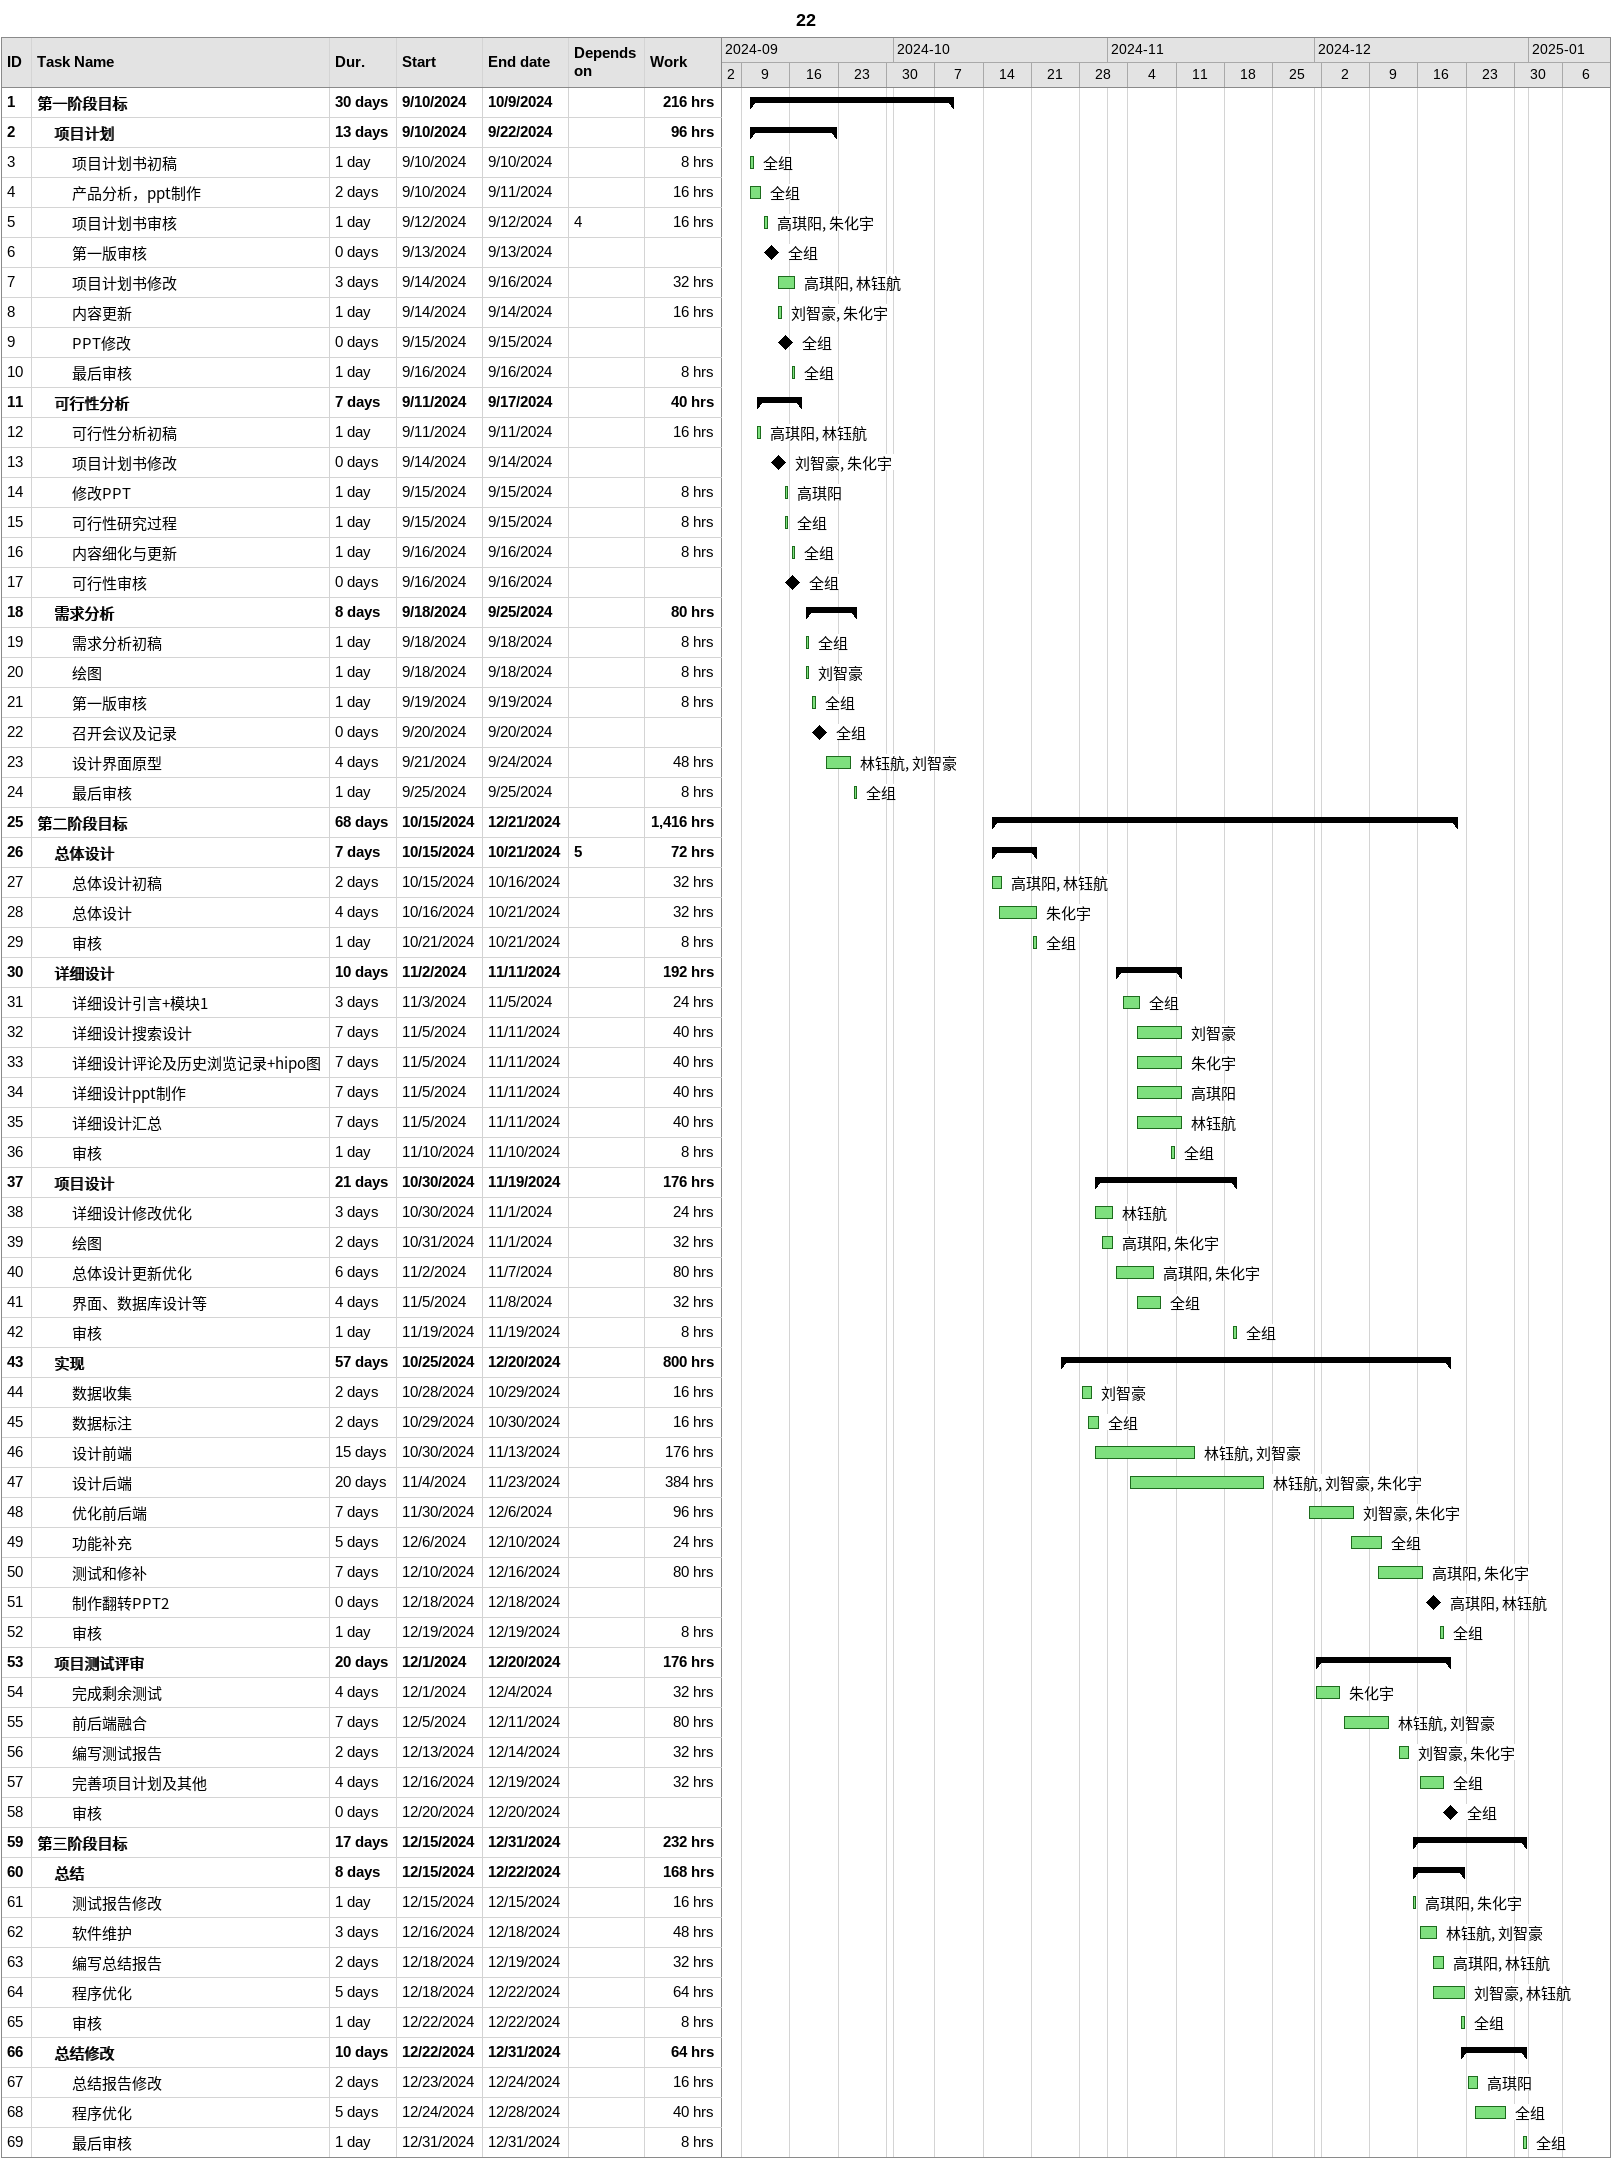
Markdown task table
22

| ID | Level | Task | Duration | Start | Finish | Predecessors | Resources | Work (h) |
|---|---|---|---|---|---|---|---|---|
| 1 | 1 | **第一阶段目标** | 30d | 2024-09-10 | 2024-10-09 |  |  | 216 |
| 2 | 2 | **项目计划** | 13d | 2024-09-10 | 2024-09-22 |  |  | 96 |
| 3 | 3 | 项目计划书初稿 | 1d | 2024-09-10 | 2024-09-10 |  | 全组 | 8 |
| 4 | 3 | 产品分析，ppt制作 | 2d | 2024-09-10 | 2024-09-11 |  | 全组 | 16 |
| 5 | 3 | 项目计划书审核 | 1d | 2024-09-12 | 2024-09-12 | 4 | 高琪阳, 朱化宇 | 16 |
| 6 | 3 | 第一版审核 | 0d | 2024-09-13 | 2024-09-13 |  | 全组 |  |
| 7 | 3 | 项目计划书修改 | 3d | 2024-09-14 | 2024-09-16 |  | 高琪阳, 林钰航 | 32 |
| 8 | 3 | 内容更新 | 1d | 2024-09-14 | 2024-09-14 |  | 刘智豪, 朱化宇 | 16 |
| 9 | 3 | PPT修改 | 0d | 2024-09-15 | 2024-09-15 |  | 全组 |  |
| 10 | 3 | 最后审核 | 1d | 2024-09-16 | 2024-09-16 |  | 全组 | 8 |
| 11 | 2 | **可行性分析** | 7d | 2024-09-11 | 2024-09-17 |  |  | 40 |
| 12 | 3 | 可行性分析初稿 | 1d | 2024-09-11 | 2024-09-11 |  | 高琪阳, 林钰航 | 16 |
| 13 | 3 | 项目计划书修改 | 0d | 2024-09-14 | 2024-09-14 |  | 刘智豪, 朱化宇 |  |
| 14 | 3 | 修改PPT | 1d | 2024-09-15 | 2024-09-15 |  | 高琪阳 | 8 |
| 15 | 3 | 可行性研究过程 | 1d | 2024-09-15 | 2024-09-15 |  | 全组 | 8 |
| 16 | 3 | 内容细化与更新 | 1d | 2024-09-16 | 2024-09-16 |  | 全组 | 8 |
| 17 | 3 | 可行性审核 | 0d | 2024-09-16 | 2024-09-16 |  | 全组 |  |
| 18 | 2 | **需求分析** | 8d | 2024-09-18 | 2024-09-25 |  |  | 80 |
| 19 | 3 | 需求分析初稿 | 1d | 2024-09-18 | 2024-09-18 |  | 全组 | 8 |
| 20 | 3 | 绘图 | 1d | 2024-09-18 | 2024-09-18 |  | 刘智豪 | 8 |
| 21 | 3 | 第一版审核 | 1d | 2024-09-19 | 2024-09-19 |  | 全组 | 8 |
| 22 | 3 | 召开会议及记录 | 0d | 2024-09-20 | 2024-09-20 |  | 全组 |  |
| 23 | 3 | 设计界面原型 | 4d | 2024-09-21 | 2024-09-24 |  | 林钰航, 刘智豪 | 48 |
| 24 | 3 | 最后审核 | 1d | 2024-09-25 | 2024-09-25 |  | 全组 | 8 |
| 25 | 1 | **第二阶段目标** | 68d | 2024-10-15 | 2024-12-21 |  |  | 1416 |
| 26 | 2 | **总体设计** | 7d | 2024-10-15 | 2024-10-21 | 5 |  | 72 |
| 27 | 3 | 总体设计初稿 | 2d | 2024-10-15 | 2024-10-16 |  | 高琪阳, 林钰航 | 32 |
| 28 | 3 | 总体设计 | 4d | 2024-10-16 | 2024-10-21 |  | 朱化宇 | 32 |
| 29 | 3 | 审核 | 1d | 2024-10-21 | 2024-10-21 |  | 全组 | 8 |
| 30 | 2 | **详细设计** | 10d | 2024-11-02 | 2024-11-11 |  |  | 192 |
| 31 | 3 | 详细设计引言+模块1 | 3d | 2024-11-03 | 2024-11-05 |  | 全组 | 24 |
| 32 | 3 | 详细设计搜索设计 | 7d | 2024-11-05 | 2024-11-11 |  | 刘智豪 | 40 |
| 33 | 3 | 详细设计评论及历史浏览记录+hipo图 | 7d | 2024-11-05 | 2024-11-11 |  | 朱化宇 | 40 |
| 34 | 3 | 详细设计ppt制作 | 7d | 2024-11-05 | 2024-11-11 |  | 高琪阳 | 40 |
| 35 | 3 | 详细设计汇总 | 7d | 2024-11-05 | 2024-11-11 |  | 林钰航 | 40 |
| 36 | 3 | 审核 | 1d | 2024-11-10 | 2024-11-10 |  | 全组 | 8 |
| 37 | 2 | **项目设计** | 21d | 2024-10-30 | 2024-11-19 |  |  | 176 |
| 38 | 3 | 详细设计修改优化 | 3d | 2024-10-30 | 2024-11-01 |  | 林钰航 | 24 |
| 39 | 3 | 绘图 | 2d | 2024-10-31 | 2024-11-01 |  | 高琪阳, 朱化宇 | 32 |
| 40 | 3 | 总体设计更新优化 | 6d | 2024-11-02 | 2024-11-07 |  | 高琪阳, 朱化宇 | 80 |
| 41 | 3 | 界面、数据库设计等 | 4d | 2024-11-05 | 2024-11-08 |  | 全组 | 32 |
| 42 | 3 | 审核 | 1d | 2024-11-19 | 2024-11-19 |  | 全组 | 8 |
| 43 | 2 | **实现** | 57d | 2024-10-25 | 2024-12-20 |  |  | 800 |
| 44 | 3 | 数据收集 | 2d | 2024-10-28 | 2024-10-29 |  | 刘智豪 | 16 |
| 45 | 3 | 数据标注 | 2d | 2024-10-29 | 2024-10-30 |  | 全组 | 16 |
| 46 | 3 | 设计前端 | 15d | 2024-10-30 | 2024-11-13 |  | 林钰航, 刘智豪 | 176 |
| 47 | 3 | 设计后端 | 20d | 2024-11-04 | 2024-11-23 |  | 林钰航, 刘智豪, 朱化宇 | 384 |
| 48 | 3 | 优化前后端 | 7d | 2024-11-30 | 2024-12-06 |  | 刘智豪, 朱化宇 | 96 |
| 49 | 3 | 功能补充 | 5d | 2024-12-06 | 2024-12-10 |  | 全组 | 24 |
| 50 | 3 | 测试和修补 | 7d | 2024-12-10 | 2024-12-16 |  | 高琪阳, 朱化宇 | 80 |
| 51 | 3 | 制作翻转PPT2 | 0d | 2024-12-18 | 2024-12-18 |  | 高琪阳, 林钰航 |  |
| 52 | 3 | 审核 | 1d | 2024-12-19 | 2024-12-19 |  | 全组 | 8 |
| 53 | 2 | **项目测试评审** | 20d | 2024-12-01 | 2024-12-20 |  |  | 176 |
| 54 | 3 | 完成剩余测试 | 4d | 2024-12-01 | 2024-12-04 |  | 朱化宇 | 32 |
| 55 | 3 | 前后端融合 | 7d | 2024-12-05 | 2024-12-11 |  | 林钰航, 刘智豪 | 80 |
| 56 | 3 | 编写测试报告 | 2d | 2024-12-13 | 2024-12-14 |  | 刘智豪, 朱化宇 | 32 |
| 57 | 3 | 完善项目计划及其他 | 4d | 2024-12-16 | 2024-12-19 |  | 全组 | 32 |
| 58 | 3 | 审核 | 0d | 2024-12-20 | 2024-12-20 |  | 全组 |  |
| 59 | 1 | **第三阶段目标** | 17d | 2024-12-15 | 2024-12-31 |  |  | 232 |
| 60 | 2 | **总结** | 8d | 2024-12-15 | 2024-12-22 |  |  | 168 |
| 61 | 3 | 测试报告修改 | 1d | 2024-12-15 | 2024-12-15 |  | 高琪阳, 朱化宇 | 16 |
| 62 | 3 | 软件维护 | 3d | 2024-12-16 | 2024-12-18 |  | 林钰航, 刘智豪 | 48 |
| 63 | 3 | 编写总结报告 | 2d | 2024-12-18 | 2024-12-19 |  | 高琪阳, 林钰航 | 32 |
| 64 | 3 | 程序优化 | 5d | 2024-12-18 | 2024-12-22 |  | 刘智豪, 林钰航 | 64 |
| 65 | 3 | 审核 | 1d | 2024-12-22 | 2024-12-22 |  | 全组 | 8 |
| 66 | 2 | **总结修改** | 10d | 2024-12-22 | 2024-12-31 |  |  | 64 |
| 67 | 3 | 总结报告修改 | 2d | 2024-12-23 | 2024-12-24 |  | 高琪阳 | 16 |
| 68 | 3 | 程序优化 | 5d | 2024-12-24 | 2024-12-28 |  | 全组 | 40 |
| 69 | 3 | 最后审核 | 1d | 2024-12-31 | 2024-12-31 |  | 全组 | 8 |
